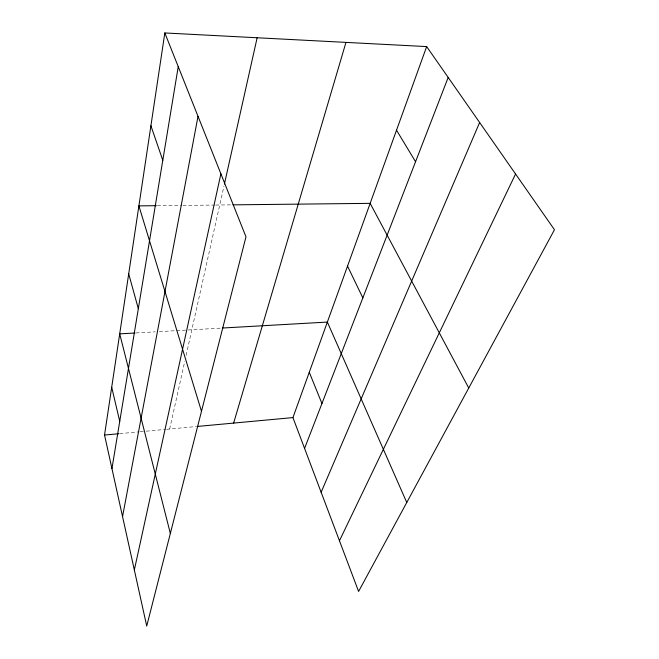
<?xml version="1.0" encoding="UTF-8"?>
<svg xmlns="http://www.w3.org/2000/svg" width="659" height="659" viewBox="0 0 659 659"><rect width="100%" height="100%" fill="white"/><g stroke="black" fill="none" stroke-linecap="round" stroke-linejoin="round"><path stroke-width="0.49" stroke-dasharray="3.29 2.47" d="M169.643 429.017L184.775 361.346M186.102 355.423L223.969 186.077M119.798 433.63L139.123 431.843M140.145 431.752L145.227 431.274M146.249 431.184L165.574 429.388M166.587 429.297L196.053 426.571M135.96 332.943L155.26 331.848M159.33 331.617L220.452 328.141M157.312 205.682L181.876 205.41M182.897 205.402L214.62 205.056M215.65 205.04L231.976 204.867"/><path stroke-width="0.99" d="M164.824 32.95L245.98 236.836L146.726 626.05L104.534 435.047L164.824 32.95L426.661 46.591L554.466 229.736L358.595 591.444L292.934 417.592L426.661 46.591M111.948 468.615L178.235 66.641M122.549 516.607L198.013 116.338M134.337 569.969L220.889 173.795M224.414 184.083L257.142 37.761M233.632 423.086L345.967 42.39M304.573 448.4L448.186 77.441M321.131 492.265L479.637 122.508M339.451 540.775L515.569 174.001M104.534 435.047L118.777 433.729M197.066 426.472L292.934 417.592M134.947 333.001L119.707 333.866L170.343 533.436M222.495 328.025L327.366 322.07L406.76 502.496M156.29 205.69L138.892 205.88L201.481 411.323M232.989 204.85L370.152 203.351L468.747 388.019M396.52 130.202L415.557 161.735M347.532 266.104L362.845 297.884M309.269 372.277L321.946 403.522M150.911 125.745L162.789 160.318M128.703 273.847L138.324 308.684M111.7 387.253L119.74 421.365"/></g></svg>
